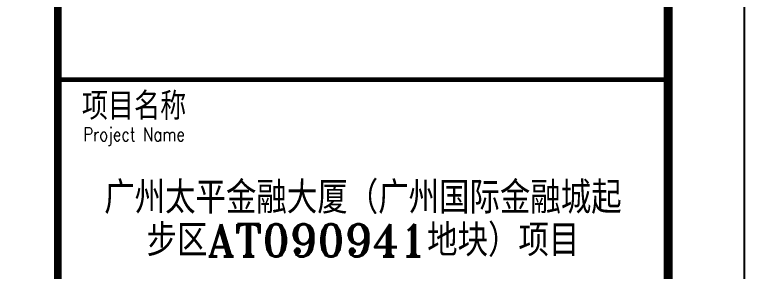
# Model space of a CAD drawing. Extents: x -12047294 to -5625356, y -1456591 to -622873.
# Drawn here: x -5661742 to -5647393, y -725360 to -720313 of the extents above; entities that cross this region are included whole.
import ezdxf
from ezdxf.enums import TextEntityAlignment as Align

# ---------------------------------------------------------------- set-up
doc = ezdxf.new("R2010")
doc.units = 0
doc.header["$LTSCALE"] = 10
doc.header["$MEASUREMENT"] = 0
doc.layers.add('图框', color=7, linetype='Continuous')
doc.styles.add('TKZ1_tjhts.shx', font='tjromant.shx', dxfattribs={"bigfont": 'tjhts.shx'})
doc.styles.add('TKZ2_tjkts.shx', font='tjromant.shx', dxfattribs={"bigfont": 'tjkts.shx'})

# ---------------------------------------------------------------- blocks, each defined once
blk = doc.blocks.new('2015建筑类图框_A0')
at = {"const_width": 1.2}
blk.add_lwpolyline([(25, 831), (1179, 831), (1179, 10), (25, 10), (25, 831)], close=True, dxfattribs=at)
at = {"const_width": 1}
blk.add_lwpolyline([(1099, 831), (1099, 10)], dxfattribs=at)
at = {"layer": '图框'}
blk.add_line((1189, 0), (1189, 841), dxfattribs=at)
at = {"layer": '图框', "const_width": 0.6}
blk.add_lwpolyline([(1099, 314), (1179, 314)], dxfattribs=at)
at = {"style": 'TKZ2_tjkts.shx'}
blk.add_text('项目名称', height=3.6, dxfattribs=at).set_placement((1109, 310.548), align=Align.MIDDLE_CENTER)
at = {"style": 'TKZ2_tjkts.shx', "width": 0.8}
blk.add_text('Project Name', height=1.8, dxfattribs=at).set_placement((1109, 306.848), align=Align.MIDDLE_CENTER)
at = {"style": 'TKZ1_tjhts.shx', "flags": 1}
for tag, p in [('CLIENT', (1139, 392.878)), ('PROJETNAME', (1139, 295.717)), ('SHEETTITLE', (1139, 138.306))]:
    blk.add_attdef(tag, text='', height=5, dxfattribs=at).set_placement(p, align=Align.MIDDLE_CENTER)
at = {"style": 'TKZ1_tjhts.shx'}
for tag, height, p in [('SUB-PROJECT', 3.6, (1149, 282)), ('SPRONO', 3, (1168.853, 271.464)), ('DISLIN', 3.6, (1129.114, 125.017)), ('STAGE', 3.6, (1168.846, 124.591)), ('REV', 3, (1168.421, 115.091)), ('SHENO', 3, (1128.972, 114.099))]:
    blk.add_attdef(tag, text='', height=height, dxfattribs=at).set_placement(p, align=Align.MIDDLE_CENTER)
at = {"style": 'TKZ1_tjhts.shx', "width": 0.6}
blk.add_attdef('PRONO', text='', height=3, dxfattribs=at).set_placement((1129.12, 271.771), align=Align.MIDDLE_CENTER)
blk = doc.blocks.new('*U174')
at = {"layer": '图框'}
blk.add_blockref('2015建筑类图框_A0', (0, 0), dxfattribs=at)
at = {"insert": (1139, 295.717), "char_height": 4.2, "width": 70, "attachment_point": 5, "line_spacing_factor": 0.8, "style": 'TKZ1_tjhts.shx'}
blk.add_mtext('广州太平金融大厦（广州国际金融城起步区AT090941地块）项目', dxfattribs=at)

msp = doc.modelspace()

# ---------------------------------------------------------------- block references
at = {"layer": '图框', "xscale": 150, "yscale": 150, "zscale": 150}
msp.add_blockref('*U174', (-5825743.3, -768693.7, -200), dxfattribs=at)

doc.saveas('drawing.dxf')
